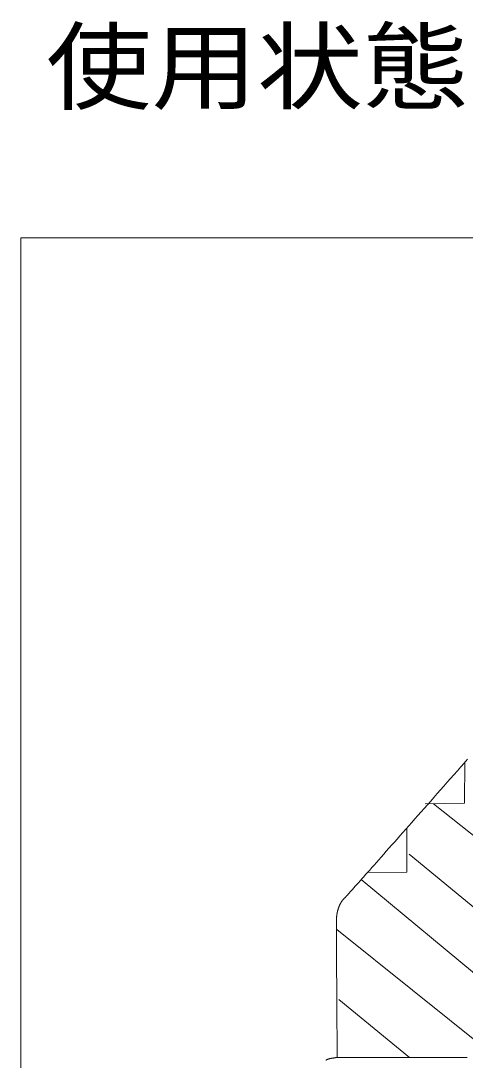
# Model space of a CAD drawing. Units: millimetres, scale not verified. Extents: x -1224 to 1080, y -808 to 808.
# Drawn here: x -261.5 to -113.4, y -439.9 to -93.5 of the extents above; entities that cross this region are included whole.
import ezdxf
from ezdxf.enums import TextEntityAlignment as Align

# ---------------------------------------------------------------- set-up
doc = ezdxf.new("R2010")
doc.units = ezdxf.units.MM
doc.header["$LTSCALE"] = 8
doc.layers.add('0-0', color=7, linetype='Continuous', lineweight=18)
doc.styles.add('ＭＳ ゴシック', font='')
doc.styles.get('ＭＳ ゴシック').set_extended_font_data('MS Gothic')

msp = doc.modelspace()

# ---------------------------------------------------------------- linework, layer by layer
at = {"layer": '0-0'}
for p, q in [((141.734, -165.876), (-261.537, -165.876)), ((-261.537, -165.876), (-261.537, -665.092)), ((-123.987, -354.483), (-39.404, -421.867)), ((-132.133, -371.308), (-49.861, -439.064)), ((-148.144, -379.671), (-76.687, -439.056)), ((-156.257, -396.367), (-102.995, -439.047)), ((-155.567, -419.706), (-132.014, -439.038)), ((-156.088, -438.835), (-156.087, -439.03))]:
    msp.add_line(p, q, dxfattribs=at)
for points in [[(-112.63, -339.615), (-113.768, -340.907), (-114.905, -342.196), (-116.038, -343.483), (-117.168, -344.765), (-118.294, -346.042), (-119.415, -347.314), (-120.53, -348.579), (-121.639, -349.836), (-122.741, -351.086), (-123.835, -352.327), (-124.921, -353.558), (-125.998, -354.778), (-127.064, -355.987), (-128.121, -357.184), (-129.166, -358.368), (-130.199, -359.538), (-131.219, -360.694), (-132.226, -361.834), (-133.218, -362.958), (-134.196, -364.065)], [(-113.488, -340.45), (-113.602, -354.226), (-126.71, -354.527)], [(-132.867, -362.46), (-132.867, -377.227), (-146.107, -377.359)], [(-134.196, -364.065), (-135.159, -365.154), (-136.105, -366.225), (-137.035, -367.276), (-137.946, -368.307), (-138.84, -369.317), (-139.714, -370.305), (-140.569, -371.271), (-141.403, -372.213), (-142.216, -373.131), (-143.007, -374.024), (-143.775, -374.891), (-144.521, -375.731), (-145.242, -376.544), (-145.938, -377.328), (-146.609, -378.084), (-147.254, -378.81), (-147.873, -379.504), (-148.463, -380.168), (-149.026, -380.799), (-149.559, -381.397), (-150.063, -381.961), (-150.537, -382.49), (-150.979, -382.984), (-151.39, -383.442), (-151.768, -383.862), (-152.113, -384.244), (-152.424, -384.588), (-152.7, -384.892), (-152.942, -385.156), (-153.147, -385.378), (-153.315, -385.559), (-153.446, -385.696), (-153.539, -385.79), (-153.598, -385.846), (-153.652, -385.896), (-153.705, -385.947), (-153.757, -385.999), (-153.809, -386.051), (-153.86, -386.104)], [(-153.86, -386.104), (-153.91, -386.158), (-153.96, -386.212), (-154.01, -386.267), (-154.059, -386.322), (-154.107, -386.379), (-154.155, -386.435), (-154.202, -386.492), (-154.248, -386.55), (-154.294, -386.608), (-154.34, -386.667), (-154.385, -386.727), (-154.429, -386.787), (-154.473, -386.847), (-154.516, -386.908), (-154.559, -386.97), (-154.601, -387.032), (-154.642, -387.095), (-154.683, -387.158), (-154.724, -387.221), (-154.764, -387.285), (-154.803, -387.35), (-154.842, -387.415), (-154.88, -387.481), (-154.918, -387.547), (-154.955, -387.613), (-154.992, -387.68), (-155.028, -387.747), (-155.064, -387.815), (-155.099, -387.883), (-155.133, -387.952), (-155.167, -388.021), (-155.201, -388.09), (-155.234, -388.16), (-155.266, -388.23), (-155.298, -388.301), (-155.33, -388.372), (-155.361, -388.443), (-155.391, -388.515), (-155.421, -388.587)], [(-155.421, -388.587), (-155.451, -388.659), (-155.479, -388.732), (-155.508, -388.805), (-155.536, -388.878), (-155.563, -388.952), (-155.59, -389.026), (-155.617, -389.1), (-155.642, -389.175), (-155.668, -389.249), (-155.693, -389.325), (-155.717, -389.4), (-155.741, -389.476), (-155.765, -389.552), (-155.788, -389.628), (-155.81, -389.704), (-155.832, -389.781), (-155.854, -389.858), (-155.875, -389.935), (-155.896, -390.012), (-155.916, -390.09), (-155.935, -390.168), (-155.955, -390.246), (-155.973, -390.324), (-155.992, -390.402), (-156.01, -390.481), (-156.027, -390.56), (-156.044, -390.638), (-156.06, -390.717), (-156.076, -390.797), (-156.092, -390.876), (-156.107, -390.955), (-156.122, -391.035), (-156.136, -391.114), (-156.15, -391.194), (-156.163, -391.274), (-156.176, -391.354), (-156.188, -391.434), (-156.2, -391.514), (-156.212, -391.595)], [(-156.212, -391.595), (-156.223, -391.675), (-156.234, -391.755), (-156.244, -391.836), (-156.254, -391.916), (-156.263, -391.997), (-156.272, -392.077), (-156.281, -392.158), (-156.289, -392.238), (-156.297, -392.319), (-156.304, -392.399), (-156.311, -392.48), (-156.318, -392.561), (-156.324, -392.641), (-156.329, -392.722), (-156.335, -392.802), (-156.339, -392.883), (-156.344, -392.963), (-156.348, -393.043), (-156.352, -393.124), (-156.355, -393.204), (-156.358, -393.284), (-156.36, -393.364), (-156.363, -393.444), (-156.364, -393.524), (-156.366, -393.604), (-156.367, -393.684), (-156.367, -393.763), (-156.367, -393.843)], [(-156.367, -393.843), (-156.367, -393.92), (-156.367, -394.013), (-156.367, -394.121), (-156.366, -394.244), (-156.366, -394.383), (-156.365, -394.535), (-156.365, -394.702), (-156.364, -394.882), (-156.363, -395.077), (-156.362, -395.285), (-156.361, -395.506), (-156.36, -395.74), (-156.359, -395.987), (-156.357, -396.246), (-156.356, -396.517), (-156.354, -396.801), (-156.353, -397.096), (-156.351, -397.402), (-156.349, -397.72), (-156.347, -398.048), (-156.345, -398.387), (-156.343, -398.737), (-156.341, -399.096), (-156.339, -399.466), (-156.337, -399.845), (-156.335, -400.233), (-156.332, -400.631), (-156.33, -401.037), (-156.327, -401.452), (-156.325, -401.875), (-156.322, -402.307), (-156.32, -402.746), (-156.317, -403.192), (-156.314, -403.646), (-156.311, -404.107), (-156.308, -404.575), (-156.306, -405.05), (-156.303, -405.53), (-156.3, -406.017)], [(-156.3, -406.017), (-156.297, -406.509), (-156.293, -407.007), (-156.29, -407.51), (-156.287, -408.018), (-156.284, -408.531), (-156.281, -409.048), (-156.277, -409.57), (-156.274, -410.095), (-156.271, -410.624), (-156.267, -411.157), (-156.264, -411.692), (-156.261, -412.231), (-156.257, -412.772), (-156.254, -413.316), (-156.25, -413.862), (-156.247, -414.41), (-156.243, -414.959), (-156.24, -415.51), (-156.236, -416.062), (-156.233, -416.615), (-156.229, -417.168), (-156.226, -417.722), (-156.222, -418.276), (-156.219, -418.829), (-156.215, -419.383), (-156.212, -419.935), (-156.208, -420.487), (-156.204, -421.037), (-156.201, -421.586), (-156.197, -422.134), (-156.194, -422.679), (-156.19, -423.222), (-156.187, -423.763), (-156.183, -424.301), (-156.18, -424.836), (-156.176, -425.367), (-156.173, -425.896), (-156.17, -426.42), (-156.166, -426.94)], [(-156.166, -426.94), (-156.163, -427.456), (-156.16, -427.968), (-156.156, -428.475), (-156.153, -428.977), (-156.15, -429.473), (-156.147, -429.964), (-156.143, -430.449), (-156.14, -430.928), (-156.137, -431.401), (-156.134, -431.867), (-156.131, -432.326), (-156.128, -432.778), (-156.125, -433.223), (-156.122, -433.66), (-156.12, -434.089), (-156.117, -434.51), (-156.114, -434.923), (-156.111, -435.327), (-156.109, -435.722), (-156.106, -436.108), (-156.104, -436.485), (-156.101, -436.851), (-156.099, -437.208), (-156.097, -437.555), (-156.095, -437.891), (-156.092, -438.217), (-156.09, -438.532), (-156.088, -438.835)], [(-159.816, -439.945), (-159.778, -439.919), (-159.739, -439.894), (-159.7, -439.869), (-159.659, -439.845), (-159.618, -439.82), (-159.575, -439.797), (-159.532, -439.773), (-159.488, -439.75), (-159.443, -439.727), (-159.397, -439.705), (-159.35, -439.683), (-159.302, -439.662), (-159.253, -439.64), (-159.203, -439.62), (-159.152, -439.599), (-159.101, -439.58), (-159.048, -439.56), (-158.994, -439.541), (-158.939, -439.522), (-158.883, -439.504), (-158.827, -439.486), (-158.769, -439.469), (-158.71, -439.452)], [(-158.71, -439.452), (-158.65, -439.435), (-158.589, -439.419), (-158.526, -439.404), (-158.463, -439.388), (-158.399, -439.374), (-158.333, -439.359), (-158.267, -439.346), (-158.199, -439.332), (-158.131, -439.319), (-158.061, -439.307), (-157.99, -439.295), (-157.917, -439.283), (-157.844, -439.272), (-157.769, -439.262), (-157.694, -439.251), (-157.617, -439.242), (-157.539, -439.233), (-157.459, -439.224), (-157.379, -439.216), (-157.297, -439.208), (-157.214, -439.201), (-157.13, -439.195), (-157.045, -439.188), (-156.958, -439.183), (-156.87, -439.178), (-156.781, -439.173), (-156.69, -439.169)], [(-156.69, -439.169), (-156.683, -439.158), (-156.682, -439.157), (-156.681, -439.156), (-156.681, -439.155), (-156.68, -439.154), (-156.679, -439.153), (-156.678, -439.152), (-156.678, -439.151), (-156.677, -439.149), (-156.676, -439.148), (-156.675, -439.147), (-156.674, -439.146), (-156.673, -439.144), (-156.672, -439.143), (-156.672, -439.142), (-156.671, -439.141), (-156.67, -439.139), (-156.669, -439.138), (-156.668, -439.136), (-156.667, -439.135), (-156.666, -439.133), (-156.665, -439.132), (-156.664, -439.13), (-156.663, -439.129), (-156.662, -439.127), (-156.661, -439.126), (-156.66, -439.124), (-156.659, -439.123), (-156.658, -439.121), (-156.656, -439.12), (-156.655, -439.118), (-156.654, -439.117), (-156.653, -439.115), (-156.652, -439.113), (-156.651, -439.112), (-156.65, -439.11), (-156.649, -439.108), (-156.648, -439.107), (-156.646, -439.105)], [(-156.646, -439.105), (-156.645, -439.104), (-156.644, -439.102), (-156.643, -439.1), (-156.642, -439.099), (-156.641, -439.097), (-156.64, -439.095), (-156.639, -439.094), (-156.637, -439.092), (-156.636, -439.09), (-156.635, -439.089), (-156.634, -439.087), (-156.633, -439.085), (-156.632, -439.084), (-156.631, -439.082), (-156.63, -439.081), (-156.629, -439.079), (-156.628, -439.077), (-156.626, -439.076), (-156.625, -439.074), (-156.624, -439.073), (-156.623, -439.071), (-156.622, -439.07), (-156.621, -439.068), (-156.62, -439.067), (-156.619, -439.065), (-156.618, -439.064), (-156.617, -439.062), (-156.616, -439.061), (-156.615, -439.06), (-156.614, -439.058), (-156.613, -439.057), (-156.613, -439.056), (-156.612, -439.054), (-156.611, -439.053), (-156.61, -439.052), (-156.609, -439.051), (-156.608, -439.049), (-156.607, -439.048), (-156.607, -439.047)], [(-156.607, -439.047), (-156.606, -439.046), (-156.605, -439.045), (-156.604, -439.044), (-156.604, -439.043), (-156.603, -439.042), (-156.602, -439.041), (-156.602, -439.04)], [(-156.595, -439.03), (-156.574, -439.03), (-156.512, -439.03), (-156.409, -439.03), (-156.266, -439.03), (-156.084, -439.03), (-155.863, -439.03), (-155.605, -439.03), (-155.308, -439.03), (-154.976, -439.03), (-154.607, -439.03), (-154.203, -439.03), (-153.764, -439.031), (-153.291, -439.031), (-152.785, -439.031), (-152.246, -439.031), (-151.675, -439.031), (-151.073, -439.031), (-150.44, -439.032), (-149.776, -439.032), (-149.084, -439.032), (-148.363, -439.032), (-147.613, -439.033), (-146.836, -439.033), (-146.033, -439.033), (-145.203, -439.033), (-144.348, -439.034), (-143.468, -439.034), (-142.564, -439.034), (-141.637, -439.035), (-140.686, -439.035), (-139.714, -439.035), (-138.72, -439.035), (-137.705, -439.036), (-136.671, -439.036), (-135.616, -439.036), (-134.543, -439.037), (-133.452, -439.037), (-132.343, -439.038), (-131.217, -439.038)], [(-131.217, -439.038), (-130.075, -439.038), (-128.918, -439.039), (-127.746, -439.039), (-126.559, -439.039), (-125.359, -439.04), (-124.146, -439.04), (-122.921, -439.041), (-121.684, -439.041), (-120.437, -439.041), (-119.179, -439.042), (-117.911, -439.042)], [(-117.911, -439.042), (-116.635, -439.043), (-115.35, -439.043)], [(-115.35, -439.043), (-114.058, -439.044), (-112.759, -439.044)]]:
    msp.add_lwpolyline(points, dxfattribs=at)

# ---------------------------------------------------------------- texts
at = {"layer": '0-0', "style": 'ＭＳ ゴシック', "width": 1.1}
msp.add_text('使用状態', height=23.46, dxfattribs=at).set_placement((-253.135, -127.561), align=Align.BOTTOM_LEFT)

doc.saveas('drawing.dxf')
